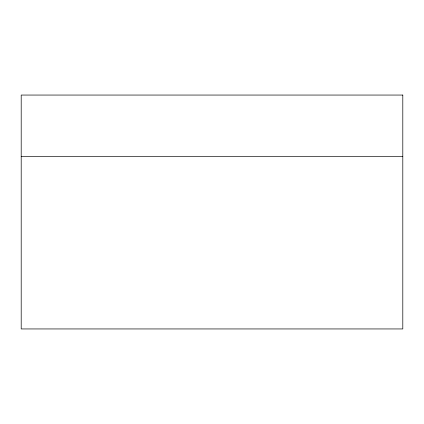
<?xml version="1.0" encoding="UTF-8"?>
<svg xmlns="http://www.w3.org/2000/svg" width="424" height="424" viewBox="0 0 424 424"><rect width="100%" height="100%" fill="white"/><g stroke="black" fill="none" stroke-linecap="round" stroke-linejoin="round"><path stroke-width="0.64" d="M21.2 156.604L402.8 156.604M402.8 95.055L21.2 95.055L21.2 328.945L402.8 328.945L402.8 95.055"/></g></svg>
